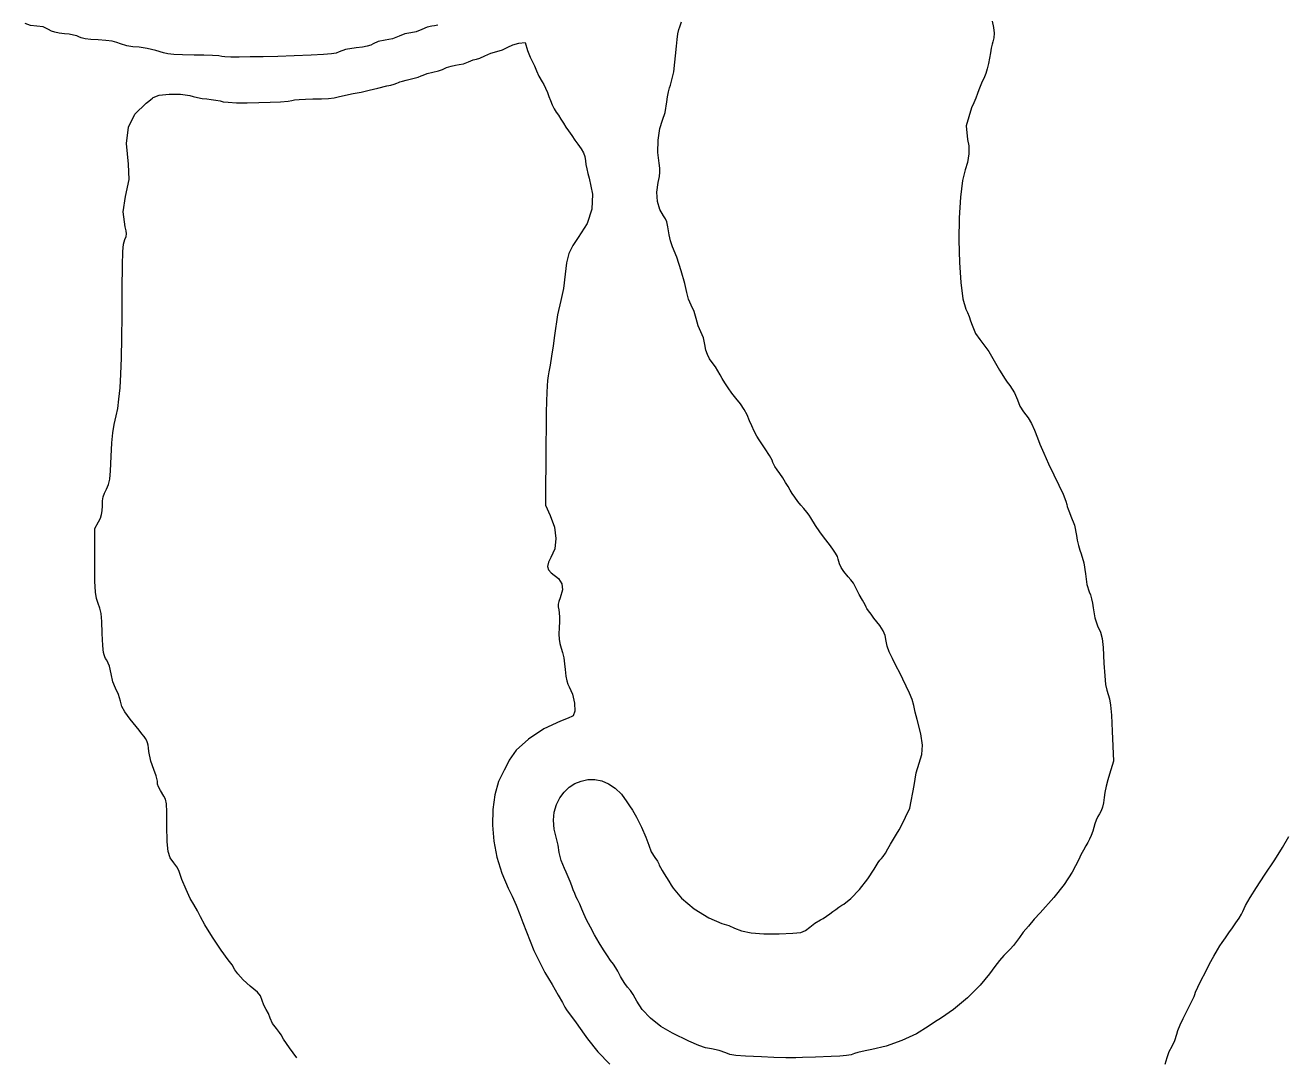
# Model space of a CAD drawing. Extents: x 2.6 to 36, y 0.8 to 49.1.
# Drawn here: x 8.39 to 18.58, y 14.67 to 23.02 of the extents above; entities that cross this region are included whole.
import ezdxf

# ---------------------------------------------------------------- set-up
doc = ezdxf.new("R2010")
doc.units = 0
doc.layers.get('0').update_dxf_attribs({"linetype": 'CONTINUOUS'})

msp = doc.modelspace()

# ---------------------------------------------------------------- linework, layer by layer
at = {"color": 0}
for p, q in [((13.6801, 23.0057), (13.6949, 23.0457)), ((16.2056, 23.0519), (16.2168, 23)), ((8.43093, 23.0172), (8.38693, 23.0328)), ((8.48062, 23.0111), (8.43093, 23.0172)), ((8.53103, 23.0047), (8.48062, 23.0111)), ((8.57525, 22.9842), (8.53103, 23.0047)), ((8.59928, 22.9713), (8.57525, 22.9842)), ((8.62722, 22.9615), (8.59928, 22.9713)), ((8.66174, 22.9544), (8.62722, 22.9615)), ((8.70557, 22.9493), (8.66174, 22.9544)), ((8.74219, 22.9449), (8.70557, 22.9493)), ((8.77615, 22.9386), (8.74219, 22.9449)), ((8.80365, 22.9314), (8.77615, 22.9386)), ((11.4578, 22.9482), (11.4099, 22.9296)), ((11.5044, 22.9558), (11.4578, 22.9482)), ((11.5496, 22.9635), (11.5044, 22.9558)), ((11.5944, 22.9836), (11.5496, 22.9635)), ((11.6364, 23.0031), (11.5944, 22.9836)), ((11.6752, 23.0111), (11.6364, 23.0031)), ((11.6955, 23.0133), (11.6752, 23.0111)), ((11.7242, 23.0193), (11.6955, 23.0133)), ((13.6588, 22.9033), (13.6649, 22.9485)), ((13.6649, 22.9485), (13.6722, 22.9833)), ((13.6722, 22.9833), (13.6801, 23.0057)), ((16.2168, 23), (16.2214, 22.9551)), ((16.2214, 22.9551), (16.2196, 22.9167)), ((8.82096, 22.9239), (8.80365, 22.9314)), ((8.84056, 22.9158), (8.82096, 22.9239)), ((8.87261, 22.909), (8.84056, 22.9158)), ((8.91775, 22.9035), (8.87261, 22.909)), ((8.97667, 22.8992), (8.91775, 22.9035)), ((9.04015, 22.8946), (8.97667, 22.8992)), ((9.08882, 22.8883), (9.04015, 22.8946)), ((9.12668, 22.8797), (9.08882, 22.8883)), ((9.15788, 22.8682), (9.12668, 22.8797)), ((9.20861, 22.8514), (9.15788, 22.8682)), ((9.25771, 22.8443), (9.20861, 22.8514)), ((9.30881, 22.8401), (9.25771, 22.8443)), ((9.37354, 22.8293), (9.30881, 22.8401)), ((11.0638, 22.8347), (10.9766, 22.8214)), ((11.1143, 22.841), (11.0638, 22.8347)), ((11.1529, 22.8483), (11.1143, 22.841)), ((11.1815, 22.8572), (11.1529, 22.8483)), ((11.2019, 22.8681), (11.1815, 22.8572)), ((11.2425, 22.8861), (11.2019, 22.8681)), ((11.2972, 22.8971), (11.2425, 22.8861)), ((11.3567, 22.9093), (11.2972, 22.8971)), ((11.4099, 22.9296), (11.3567, 22.9093)), ((12.2467, 22.8197), (12.2889, 22.8399)), ((12.2889, 22.8399), (12.3312, 22.8599)), ((12.3312, 22.8599), (12.3783, 22.8724)), ((12.3783, 22.8724), (12.4287, 22.8796)), ((12.4287, 22.8796), (12.4491, 22.8147)), ((13.6331, 22.6428), (13.6541, 22.85)), ((13.6541, 22.85), (13.6588, 22.9033)), ((16.2058, 22.8646), (16.199, 22.8333)), ((16.2112, 22.8838), (16.2058, 22.8646)), ((16.2196, 22.9167), (16.2112, 22.8838)), ((9.44217, 22.8137), (9.37354, 22.8293)), ((9.50489, 22.7953), (9.44217, 22.8137)), ((9.53917, 22.7869), (9.50489, 22.7953)), ((9.58817, 22.7814), (9.53917, 22.7869)), ((9.65761, 22.7781), (9.58817, 22.7814)), ((9.75315, 22.7767), (9.65761, 22.7781)), ((9.83176, 22.7756), (9.75315, 22.7767)), ((9.90033, 22.7731), (9.83176, 22.7756)), ((9.95144, 22.7697), (9.90033, 22.7731)), ((9.97775, 22.7658), (9.95144, 22.7697)), ((10.0011, 22.7629), (9.97775, 22.7658)), ((10.0488, 22.7613), (10.0011, 22.7629)), ((10.1182, 22.7608), (10.0488, 22.7613)), ((10.2069, 22.7615), (10.1182, 22.7608)), ((10.312, 22.7635), (10.2069, 22.7615)), ((10.431, 22.7664), (10.312, 22.7635)), ((10.5614, 22.7706), (10.431, 22.7664)), ((10.7005, 22.7756), (10.5614, 22.7706)), ((10.8001, 22.7803), (10.7005, 22.7756)), ((10.8643, 22.7857), (10.8001, 22.7803)), ((10.9029, 22.7931), (10.8643, 22.7857)), ((10.9263, 22.8036), (10.9029, 22.7931)), ((10.9766, 22.8214), (10.9263, 22.8036)), ((11.9722, 22.7222), (12.0091, 22.7379)), ((12.0091, 22.7379), (12.0365, 22.7444)), ((12.0365, 22.7444), (12.0647, 22.7525)), ((12.0647, 22.7525), (12.1036, 22.7717)), ((12.1036, 22.7717), (12.151, 22.7932)), ((12.151, 22.7932), (12.2, 22.8068)), ((12.2, 22.8068), (12.2467, 22.8197)), ((12.4491, 22.8147), (12.4691, 22.761)), ((12.4691, 22.761), (12.4887, 22.7222)), ((16.185, 22.7524), (16.1771, 22.7085)), ((16.1918, 22.7944), (16.185, 22.7524)), ((16.199, 22.8333), (16.1918, 22.7944)), ((11.6385, 22.629), (11.6842, 22.6393)), ((11.6842, 22.6393), (11.7293, 22.6486)), ((11.7293, 22.6486), (11.7611, 22.6594)), ((11.7611, 22.6594), (11.7947, 22.6753)), ((11.7947, 22.6753), (11.8307, 22.6881)), ((11.8307, 22.6881), (11.8654, 22.6967)), ((11.8654, 22.6967), (11.8949, 22.6999)), ((11.8949, 22.6999), (11.9315, 22.7065)), ((11.9315, 22.7065), (11.9722, 22.7222)), ((12.4887, 22.7222), (12.5065, 22.6896)), ((12.5065, 22.6896), (12.5222, 22.65)), ((12.5222, 22.65), (12.5413, 22.6056)), ((13.6053, 22.5328), (13.6331, 22.6428)), ((16.1669, 22.6653), (16.1556, 22.6276)), ((16.1771, 22.7085), (16.1669, 22.6653)), ((11.3122, 22.5272), (11.344, 22.5346)), ((11.344, 22.5346), (11.3719, 22.5421)), ((11.3719, 22.5421), (11.393, 22.5492)), ((11.393, 22.5492), (11.4043, 22.5546)), ((11.4043, 22.5546), (11.4158, 22.5601)), ((11.4158, 22.5601), (11.4376, 22.5672)), ((11.4376, 22.5672), (11.4663, 22.575)), ((11.4663, 22.575), (11.4991, 22.5824)), ((11.4991, 22.5824), (11.5327, 22.5903)), ((11.5327, 22.5903), (11.564, 22.5992)), ((11.564, 22.5992), (11.5893, 22.6079)), ((11.5893, 22.6079), (11.6052, 22.6154)), ((11.6052, 22.6154), (11.6385, 22.629)), ((12.5413, 22.6056), (12.5672, 22.5611)), ((12.5672, 22.5611), (12.5809, 22.5381)), ((12.5809, 22.5381), (12.5957, 22.5082)), ((13.5975, 22.5117), (13.6053, 22.5328)), ((16.121, 22.5492), (16.0994, 22.495)), ((16.1446, 22.6004), (16.121, 22.5492)), ((16.1556, 22.6276), (16.1446, 22.6004)), ((9.40338, 22.4182), (9.41601, 22.4283)), ((9.41601, 22.4283), (9.42219, 22.4336)), ((9.42219, 22.4336), (9.4694, 22.4521)), ((9.4694, 22.4521), (9.55186, 22.4618)), ((9.55186, 22.4618), (9.64339, 22.4612)), ((9.64339, 22.4612), (9.71767, 22.449)), ((9.71767, 22.449), (9.74539, 22.4415)), ((9.74539, 22.4415), (9.78065, 22.4339)), ((9.78065, 22.4339), (9.8189, 22.4272)), ((9.8189, 22.4272), (9.85558, 22.4224)), ((10.8395, 22.4264), (10.8848, 22.4315)), ((10.8848, 22.4315), (10.9185, 22.4387)), ((10.9185, 22.4387), (10.9772, 22.4535)), ((10.9772, 22.4535), (11.0399, 22.4654)), ((11.0399, 22.4654), (11.105, 22.4776)), ((11.105, 22.4776), (11.1693, 22.4931)), ((11.1693, 22.4931), (11.2376, 22.5104)), ((11.2376, 22.5104), (11.3122, 22.5272)), ((12.5957, 22.5082), (12.6099, 22.4753)), ((12.6099, 22.4753), (12.6215, 22.4432)), ((12.6215, 22.4432), (12.6335, 22.4106)), ((13.5764, 22.3986), (13.5821, 22.4401)), ((13.5821, 22.4401), (13.5895, 22.4793)), ((13.5895, 22.4793), (13.5975, 22.5117)), ((16.0739, 22.4297), (16.0572, 22.3899)), ((16.0886, 22.4662), (16.0739, 22.4297)), ((16.0994, 22.495), (16.0886, 22.4662)), ((9.27468, 22.3004), (9.366, 22.3894)), ((9.366, 22.3894), (9.38607, 22.4047)), ((9.38607, 22.4047), (9.40338, 22.4182)), ((9.85558, 22.4224), (9.89182, 22.4179)), ((9.89182, 22.4179), (9.92904, 22.4122)), ((9.92904, 22.4122), (9.96283, 22.406)), ((9.96283, 22.406), (9.98887, 22.4)), ((9.98887, 22.4), (10.0287, 22.395)), ((10.0287, 22.395), (10.0963, 22.3922)), ((10.0963, 22.3922), (10.182, 22.3914)), ((10.182, 22.3914), (10.2762, 22.3924)), ((10.2762, 22.3924), (10.3691, 22.395)), ((10.3691, 22.395), (10.4511, 22.399)), ((10.4511, 22.399), (10.5125, 22.4043)), ((10.5125, 22.4043), (10.5436, 22.4107)), ((10.5436, 22.4107), (10.5636, 22.4151)), ((10.5636, 22.4151), (10.6024, 22.4189)), ((10.6024, 22.4189), (10.6543, 22.4214)), ((10.6543, 22.4214), (10.7139, 22.4222)), ((10.7139, 22.4222), (10.7826, 22.4233)), ((10.7826, 22.4233), (10.8395, 22.4264)), ((12.6335, 22.4106), (12.6487, 22.3757)), ((12.6487, 22.3757), (12.6652, 22.3429)), ((12.6652, 22.3429), (12.6809, 22.3164)), ((13.5616, 22.3118), (13.5764, 22.3986)), ((16.0407, 22.3514), (15.9954, 22.2049)), ((16.0572, 22.3899), (16.0407, 22.3514)), ((9.22217, 22.1947), (9.27468, 22.3004)), ((12.6809, 22.3164), (12.6982, 22.2904)), ((12.6982, 22.2904), (12.7189, 22.2589)), ((12.7189, 22.2589), (12.7402, 22.2258)), ((12.7402, 22.2258), (12.7599, 22.1954)), ((13.5186, 22.1837), (13.5398, 22.2507)), ((13.5398, 22.2507), (13.5616, 22.3118)), ((9.20557, 22.0628), (9.22217, 22.1947)), ((12.7599, 22.1954), (12.7808, 22.1636)), ((12.7808, 22.1636), (12.806, 22.1268)), ((12.806, 22.1268), (12.8323, 22.0897)), ((13.5059, 22.0903), (13.5186, 22.1837)), ((15.9954, 22.2049), (16.0061, 22.0947)), ((9.22194, 21.8944), (9.20557, 22.0628)), ((12.8323, 22.0897), (12.8565, 22.0568)), ((12.8565, 22.0568), (12.8836, 22.0185)), ((13.5034, 21.9897), (13.5059, 22.0903)), ((16.0061, 22.0947), (16.0174, 22.0435)), ((16.0174, 22.0435), (16.0178, 21.9781)), ((12.8836, 22.0185), (12.901, 21.9874)), ((12.901, 21.9874), (12.9113, 21.9576)), ((12.9113, 21.9576), (12.9172, 21.9233)), ((12.9172, 21.9233), (12.9218, 21.8931)), ((13.5125, 21.9021), (13.5034, 21.9897)), ((16.0178, 21.9781), (16.0081, 21.9099)), ((9.22629, 21.7713), (9.22194, 21.8944)), ((12.9218, 21.8931), (12.9291, 21.8567)), ((12.9291, 21.8567), (12.938, 21.8185)), ((12.938, 21.8185), (12.9476, 21.7833)), ((13.519, 21.864), (13.5125, 21.9021)), ((13.5161, 21.7949), (13.5203, 21.8314)), ((13.5203, 21.8314), (13.519, 21.864)), ((15.989, 21.8501), (15.9657, 21.7621)), ((16.0081, 21.9099), (15.989, 21.8501)), ((9.19894, 21.6349), (9.22629, 21.7713)), ((12.9476, 21.7833), (12.9734, 21.6518)), ((13.4954, 21.6679), (13.5059, 21.7458)), ((13.5059, 21.7458), (13.5161, 21.7949)), ((15.9657, 21.7621), (15.9493, 21.6275)), ((9.17871, 21.5096), (9.19894, 21.6349)), ((12.9734, 21.6518), (12.968, 21.531)), ((13.4996, 21.5944), (13.4954, 21.6679)), ((15.9493, 21.6275), (15.9397, 21.4621)), ((9.19521, 21.3899), (9.17871, 21.5096)), ((12.968, 21.531), (12.9304, 21.4165)), ((13.5178, 21.5293), (13.4996, 21.5944)), ((13.5494, 21.4765), (13.5178, 21.5293)), ((12.9304, 21.4165), (12.8599, 21.3035)), ((13.5655, 21.4546), (13.5494, 21.4765)), ((13.5763, 21.4288), (13.5655, 21.4546)), ((13.5848, 21.3886), (13.5763, 21.4288)), ((15.9397, 21.4621), (15.9372, 21.2815)), ((9.19249, 21.285), (9.20307, 21.3118)), ((9.20426, 21.3564), (9.19521, 21.3899)), ((9.20307, 21.3118), (9.20697, 21.3331)), ((9.20697, 21.3331), (9.20426, 21.3564)), ((13.5942, 21.3236), (13.5848, 21.3886)), ((13.605, 21.2756), (13.5942, 21.3236)), ((9.17557, 21.1889), (9.18169, 21.2497)), ((9.18169, 21.2497), (9.19249, 21.285)), ((12.8145, 21.2371), (12.7841, 21.1719)), ((12.8599, 21.3035), (12.8145, 21.2371)), ((13.622, 21.2282), (13.605, 21.2756)), ((13.6555, 21.1429), (13.622, 21.2282)), ((15.9372, 21.2815), (15.9414, 21.1017)), ((9.17275, 21.0771), (9.17557, 21.1889)), ((12.7841, 21.1719), (12.7653, 21.0983)), ((13.6918, 21.0338), (13.6555, 21.1429)), ((15.9414, 21.1017), (15.9522, 20.9381)), ((9.17193, 20.8889), (9.17275, 21.0771)), ((12.7547, 21.0064), (12.7405, 20.8911)), ((12.7653, 21.0983), (12.7547, 21.0064)), ((13.7221, 20.9296), (13.6918, 21.0338)), ((13.7372, 20.8592), (13.7221, 20.9296)), ((15.9522, 20.9381), (15.9699, 20.8064)), ((9.17106, 20.6731), (9.17193, 20.8889)), ((12.7405, 20.8911), (12.7172, 20.7936)), ((13.7495, 20.8049), (13.7372, 20.8592)), ((13.7721, 20.7557), (13.7495, 20.8049)), ((15.9699, 20.8064), (15.994, 20.7225)), ((12.7172, 20.7936), (12.6904, 20.6772)), ((13.7959, 20.705), (13.7721, 20.7557)), ((13.8126, 20.6469), (13.7959, 20.705)), ((15.994, 20.7225), (16.0057, 20.6968)), ((16.0057, 20.6968), (16.0192, 20.6642)), ((9.16889, 20.4876), (9.17106, 20.6731)), ((12.6904, 20.6772), (12.6662, 20.5111)), ((13.8284, 20.5892), (13.8126, 20.6469)), ((16.0192, 20.6642), (16.0325, 20.6286)), ((16.0325, 20.6286), (16.0442, 20.5944)), ((16.0442, 20.5944), (16.0726, 20.5264)), ((12.6662, 20.5111), (12.6556, 20.4278)), ((13.8502, 20.5392), (13.8284, 20.5892)), ((13.8708, 20.4913), (13.8502, 20.5392)), ((13.884, 20.4389), (13.8708, 20.4913)), ((16.0726, 20.5264), (16.1075, 20.4767)), ((9.16536, 20.3297), (9.16889, 20.4876)), ((12.6556, 20.4278), (12.6438, 20.3444)), ((13.8922, 20.3915), (13.884, 20.4389)), ((13.9035, 20.3557), (13.8922, 20.3915)), ((16.1075, 20.4767), (16.179, 20.3804)), ((9.16032, 20.1967), (9.16536, 20.3297)), ((12.6438, 20.3444), (12.6323, 20.2708)), ((13.9214, 20.3224), (13.9035, 20.3557)), ((13.9501, 20.2824), (13.9214, 20.3224)), ((16.179, 20.3804), (16.2667, 20.2296)), ((9.1536, 20.0861), (9.16032, 20.1967)), ((12.6223, 20.2167), (12.6161, 20.1837)), ((12.6323, 20.2708), (12.6223, 20.2167)), ((13.9685, 20.2565), (13.9501, 20.2824)), ((13.9886, 20.2253), (13.9685, 20.2565)), ((14.0081, 20.1925), (13.9886, 20.2253)), ((14.0244, 20.1619), (14.0081, 20.1925)), ((16.2667, 20.2296), (16.2839, 20.1999)), ((16.2839, 20.1999), (16.3051, 20.1665)), ((9.14507, 19.995), (9.1536, 20.0861)), ((12.6073, 20.1047), (12.6044, 20.0499)), ((12.6112, 20.1479), (12.6073, 20.1047)), ((12.6161, 20.1837), (12.6112, 20.1479)), ((14.0435, 20.1288), (14.0244, 20.1619)), ((14.0706, 20.0878), (14.0435, 20.1288)), ((14.1019, 20.0446), (14.0706, 20.0878)), ((16.3051, 20.1665), (16.3279, 20.1339)), ((16.3279, 20.1339), (16.3492, 20.106)), ((16.3492, 20.106), (16.3882, 20.0479)), ((9.1346, 19.921), (9.14507, 19.995)), ((12.6044, 20.0499), (12.6021, 19.979)), ((14.134, 20.0043), (14.1019, 20.0446)), ((14.1719, 19.9567), (14.134, 20.0043)), ((16.3882, 20.0479), (16.4106, 19.9913)), ((16.4106, 19.9913), (16.4304, 19.9392)), ((9.12213, 19.8611), (9.1346, 19.921)), ((12.6004, 19.8879), (12.5991, 19.7724)), ((12.6021, 19.979), (12.6004, 19.8879)), ((14.2011, 19.9135), (14.1719, 19.9567)), ((14.2246, 19.87), (14.2011, 19.9135)), ((16.4304, 19.9392), (16.4599, 19.8926)), ((16.4599, 19.8926), (16.4965, 19.8454)), ((9.09549, 19.7231), (9.10612, 19.7911)), ((9.10612, 19.7911), (9.12213, 19.8611)), ((14.2454, 19.821), (14.2246, 19.87)), ((14.2626, 19.78), (14.2454, 19.821)), ((14.2829, 19.7372), (14.2626, 19.78)), ((16.4965, 19.8454), (16.5254, 19.7986)), ((16.5254, 19.7986), (16.5497, 19.7465)), ((9.08832, 19.6421), (9.09549, 19.7231)), ((12.5991, 19.7724), (12.5979, 19.6278)), ((14.3038, 19.6978), (14.2829, 19.7372)), ((14.3226, 19.6667), (14.3038, 19.6978)), ((16.5497, 19.7465), (16.5725, 19.6835)), ((16.5725, 19.6835), (16.5917, 19.6333)), ((9.08301, 19.5333), (9.08832, 19.6421)), ((12.5979, 19.6278), (12.5945, 19.1389)), ((14.3708, 19.5943), (14.3226, 19.6667)), ((14.4054, 19.5394), (14.3708, 19.5943)), ((16.5917, 19.6333), (16.6233, 19.5603)), ((9.07775, 19.4167), (9.08301, 19.5333)), ((14.4262, 19.5025), (14.4054, 19.5394)), ((14.4333, 19.4839), (14.4262, 19.5025)), ((14.4376, 19.4729), (14.4333, 19.4839)), ((14.4496, 19.4524), (14.4376, 19.4729)), ((16.6233, 19.5603), (16.6628, 19.4742)), ((16.6628, 19.4742), (16.7058, 19.3847)), ((9.0715, 19.3482), (9.07775, 19.4167)), ((14.4671, 19.4251), (14.4496, 19.4524)), ((14.4886, 19.3942), (14.4671, 19.4251)), ((14.5124, 19.3597), (14.4886, 19.3942)), ((16.7058, 19.3847), (16.7468, 19.3)), ((9.02701, 19.2349), (9.04297, 19.2679)), ((9.04297, 19.2679), (9.06104, 19.306)), ((9.06104, 19.306), (9.0715, 19.3482)), ((14.5362, 19.3232), (14.5124, 19.3597)), ((14.5575, 19.2889), (14.5362, 19.3232)), ((14.5735, 19.2611), (14.5575, 19.2889)), ((16.7468, 19.3), (16.7801, 19.2267)), ((9.01113, 19.1332), (9.01243, 19.1731)), ((9.01243, 19.1731), (9.01725, 19.2051)), ((9.01725, 19.2051), (9.02701, 19.2349)), ((14.5893, 19.2344), (14.5735, 19.2611)), ((14.611, 19.2026), (14.5893, 19.2344)), ((14.6354, 19.1699), (14.611, 19.2026)), ((14.6599, 19.1399), (14.6354, 19.1699)), ((16.7801, 19.2267), (16.8028, 19.1724)), ((16.8028, 19.1724), (16.8111, 19.1451)), ((9.00515, 19.0624), (9.00982, 19.0935)), ((9.00982, 19.0935), (9.01113, 19.1332)), ((12.5945, 19.1389), (12.6329, 19.0556)), ((14.6836, 19.1115), (14.6599, 19.1399)), ((14.7065, 19.0828), (14.6836, 19.1115)), ((14.7257, 19.0572), (14.7065, 19.0828)), ((16.8111, 19.1451), (16.8136, 19.1294)), ((16.8136, 19.1294), (16.8207, 19.1065)), ((16.8207, 19.1065), (16.8311, 19.0793)), ((16.8311, 19.0793), (16.8439, 19.0508)), ((8.94997, 18.95), (8.98058, 19.0042)), ((8.98058, 19.0042), (8.99582, 19.0344)), ((8.99582, 19.0344), (9.00515, 19.0624)), ((12.6329, 19.0556), (12.6665, 18.96)), ((14.7389, 19.0378), (14.7257, 19.0572)), ((14.7778, 18.9756), (14.7389, 19.0378)), ((14.8137, 18.9221), (14.7778, 18.9756)), ((16.8439, 19.0508), (16.871, 18.9779)), ((16.871, 18.9779), (16.8876, 18.8944)), ((8.95031, 18.6778), (8.94997, 18.95)), ((12.6665, 18.96), (12.6788, 18.869)), ((12.6788, 18.869), (12.6695, 18.7867)), ((14.8504, 18.8721), (14.8137, 18.9221)), ((14.8914, 18.8203), (14.8504, 18.8721)), ((16.8876, 18.8944), (16.894, 18.8551)), ((12.6695, 18.7867), (12.6386, 18.7172)), ((14.9189, 18.7846), (14.8914, 18.8203)), ((14.9403, 18.7522), (14.9189, 18.7846)), ((16.894, 18.8551), (16.9035, 18.8137)), ((16.9035, 18.8137), (16.9146, 18.7753)), ((16.9146, 18.7753), (16.9261, 18.7444)), ((8.95101, 18.5236), (8.95031, 18.6778)), ((12.6181, 18.6786), (12.6115, 18.6442)), ((12.6386, 18.7172), (12.6181, 18.6786)), ((14.9549, 18.7243), (14.9403, 18.7522)), ((14.9622, 18.7018), (14.9549, 18.7243)), ((14.9707, 18.6656), (14.9622, 18.7018)), ((14.9843, 18.6349), (14.9707, 18.6656)), ((16.9261, 18.7444), (16.9488, 18.674)), ((16.9488, 18.674), (16.9612, 18.5833)), ((12.6115, 18.6442), (12.619, 18.615)), ((12.619, 18.615), (12.6405, 18.5922)), ((12.6405, 18.5922), (12.6982, 18.5467)), ((15.0071, 18.6022), (14.9843, 18.6349)), ((15.0433, 18.5603), (15.0071, 18.6022)), ((15.0644, 18.535), (15.0433, 18.5603)), ((16.9612, 18.5833), (16.9728, 18.4975)), ((8.95421, 18.435), (8.95101, 18.5236)), ((12.6982, 18.5467), (12.7273, 18.5036)), ((12.7307, 18.4544), (12.7117, 18.3904)), ((12.7273, 18.5036), (12.7307, 18.4544)), ((15.0839, 18.5078), (15.0644, 18.535)), ((15.0999, 18.4818), (15.0839, 18.5078)), ((15.1099, 18.4603), (15.0999, 18.4818)), ((15.1301, 18.4158), (15.1099, 18.4603)), ((16.9728, 18.4975), (16.9918, 18.4389)), ((8.96208, 18.3846), (8.95421, 18.435)), ((8.97694, 18.3444), (8.96208, 18.3846)), ((12.7013, 18.3611), (12.6965, 18.3379)), ((12.7117, 18.3904), (12.7013, 18.3611)), ((15.1571, 18.3703), (15.1301, 18.4158)), ((15.1796, 18.3346), (15.1571, 18.3703)), ((16.9918, 18.4389), (17.0014, 18.4147)), ((17.0014, 18.4147), (17.0104, 18.3825)), ((17.0104, 18.3825), (17.0179, 18.3457)), ((8.99089, 18.3065), (8.97694, 18.3444)), ((8.99989, 18.2626), (8.99089, 18.3065)), ((9.00581, 18.2), (8.99989, 18.2626)), ((12.6965, 18.3379), (12.6967, 18.3168)), ((12.6967, 18.3168), (12.7018, 18.2932)), ((12.7018, 18.2932), (12.7059, 18.2687)), ((12.7059, 18.2687), (12.7082, 18.235)), ((15.1889, 18.3139), (15.1796, 18.3346)), ((15.1937, 18.304), (15.1889, 18.3139)), ((15.2071, 18.2843), (15.1937, 18.304)), ((15.2267, 18.2576), (15.2071, 18.2843)), ((15.2507, 18.2269), (15.2267, 18.2576)), ((17.0179, 18.3457), (17.0232, 18.3082)), ((17.0232, 18.3082), (17.0368, 18.2296)), ((9.01042, 18.1056), (9.00581, 18.2)), ((12.7061, 18.1506), (12.7031, 18.0961)), ((12.7082, 18.1947), (12.7061, 18.1506)), ((12.7082, 18.235), (12.7082, 18.1947)), ((15.2971, 18.1672), (15.2507, 18.2269)), ((15.3251, 18.1235), (15.2971, 18.1672)), ((17.0368, 18.2296), (17.059, 18.1638)), ((17.059, 18.1638), (17.0821, 18.1114)), ((9.01269, 18.0497), (9.01042, 18.1056)), ((9.01497, 18.0062), (9.01269, 18.0497)), ((12.7031, 18.0961), (12.7043, 18.0561)), ((12.7043, 18.0561), (12.7103, 18.0215)), ((15.3406, 18.0846), (15.3251, 18.1235)), ((15.3496, 18.0396), (15.3406, 18.0846)), ((17.0821, 18.1114), (17.0953, 18.0622)), ((17.0953, 18.0622), (17.1031, 17.9882)), ((9.01747, 17.9731), (9.01497, 18.0062)), ((9.02061, 17.9479), (9.01747, 17.9731)), ((9.02468, 17.9289), (9.02061, 17.9479)), ((12.7103, 18.0215), (12.7223, 17.9833)), ((12.7223, 17.9833), (12.732, 17.949)), ((12.732, 17.949), (12.7414, 17.905)), ((15.3583, 17.9994), (15.3496, 18.0396)), ((15.3746, 17.9535), (15.3583, 17.9994)), ((15.3993, 17.899), (15.3746, 17.9535)), ((17.1031, 17.9882), (17.1106, 17.8606)), ((9.03006, 17.9138), (9.02468, 17.9289)), ((9.03711, 17.9004), (9.03006, 17.9138)), ((9.04611, 17.8868), (9.03711, 17.9004)), ((9.06967, 17.8388), (9.04611, 17.8868)), ((12.7414, 17.905), (12.7491, 17.8567)), ((12.7491, 17.8567), (12.7543, 17.81)), ((15.4336, 17.8333), (15.3993, 17.899)), ((17.1106, 17.8606), (17.1169, 17.759)), ((9.08257, 17.7757), (9.06967, 17.8388)), ((9.0956, 17.7121), (9.08257, 17.7757)), ((12.7543, 17.81), (12.7596, 17.7572)), ((12.7596, 17.7572), (12.7661, 17.7189)), ((15.4569, 17.7879), (15.4336, 17.8333)), ((15.4832, 17.7333), (15.4569, 17.7879)), ((17.1169, 17.759), (17.1238, 17.6897)), ((9.11729, 17.6593), (9.0956, 17.7121)), ((9.14003, 17.6092), (9.11729, 17.6593)), ((12.7661, 17.7189), (12.7748, 17.6911)), ((12.7748, 17.6911), (12.7866, 17.6699)), ((12.7866, 17.6699), (12.8134, 17.6118)), ((15.5113, 17.6749), (15.4832, 17.7333)), ((15.5389, 17.6197), (15.5113, 17.6749)), ((17.1238, 17.6897), (17.1325, 17.6429)), ((17.1325, 17.6429), (17.1442, 17.6087)), ((9.15679, 17.5538), (9.14003, 17.6092)), ((9.16906, 17.5114), (9.15679, 17.5538)), ((12.8134, 17.6118), (12.8299, 17.5389)), ((12.8299, 17.5389), (12.8329, 17.4733)), ((15.5603, 17.5687), (15.5389, 17.6197)), ((15.5732, 17.5197), (15.5603, 17.5687)), ((17.1442, 17.6087), (17.1563, 17.5733)), ((17.1563, 17.5733), (17.1647, 17.5221)), ((9.19239, 17.4675), (9.16906, 17.5114)), ((9.23574, 17.4081), (9.19239, 17.4675)), ((12.8194, 17.4369), (12.8069, 17.4308)), ((12.8329, 17.4733), (12.8194, 17.4369)), ((15.5839, 17.4667), (15.5732, 17.5197)), ((15.6, 17.4056), (15.5839, 17.4667)), ((17.1647, 17.5221), (17.1712, 17.4403)), ((17.1712, 17.4403), (17.1776, 17.3132)), ((9.30817, 17.319), (9.23574, 17.4081)), ((12.5807, 17.3299), (12.4558, 17.2475)), ((12.715, 17.3937), (12.5807, 17.3299)), ((12.7513, 17.4078), (12.715, 17.3937)), ((12.783, 17.4206), (12.7513, 17.4078)), ((12.8069, 17.4308), (12.783, 17.4206)), ((15.6296, 17.2912), (15.6, 17.4056)), ((9.33062, 17.2917), (9.30817, 17.319)), ((9.34776, 17.2699), (9.33062, 17.2917)), ((9.3604, 17.2517), (9.34776, 17.2699)), ((9.36947, 17.2351), (9.3604, 17.2517)), ((9.37582, 17.2183), (9.36947, 17.2351)), ((12.4558, 17.2475), (12.3568, 17.1592)), ((15.6418, 17.2001), (15.6296, 17.2912)), ((17.1776, 17.3132), (17.1885, 17.069)), ((9.38032, 17.1996), (9.37582, 17.2183)), ((9.38379, 17.1768), (9.38032, 17.1996)), ((9.38715, 17.1482), (9.38379, 17.1768)), ((9.40192, 17.0685), (9.38715, 17.1482)), ((12.3568, 17.1592), (12.3003, 17.0778)), ((15.6371, 17.1236), (15.6418, 17.2001)), ((9.42626, 17.0031), (9.40192, 17.0685)), ((12.2817, 17.0382), (12.2591, 16.9975)), ((12.3003, 17.0778), (12.2817, 17.0382)), ((15.5912, 16.9742), (15.6156, 17.0531)), ((15.6156, 17.0531), (15.6371, 17.1236)), ((17.1885, 17.069), (17.1547, 16.9651)), ((9.447, 16.9515), (9.42626, 17.0031)), ((9.45572, 16.9088), (9.447, 16.9515)), ((12.2591, 16.9975), (12.2142, 16.905)), ((15.5764, 16.8735), (15.5912, 16.9742)), ((17.1547, 16.9651), (17.1408, 16.9179)), ((9.45742, 16.8844), (9.45572, 16.9088)), ((9.46451, 16.8614), (9.45742, 16.8844)), ((9.48036, 16.8317), (9.46451, 16.8614)), ((9.50831, 16.7879), (9.48036, 16.8317)), ((12.2142, 16.905), (12.1837, 16.7978)), ((12.7441, 16.8197), (12.7855, 16.8585)), ((12.7855, 16.8585), (12.8324, 16.8886)), ((12.8324, 16.8886), (12.8835, 16.9094)), ((12.8835, 16.9094), (12.9376, 16.9204)), ((12.9376, 16.9204), (12.9933, 16.9208)), ((12.9933, 16.9208), (13.0495, 16.9099)), ((13.0495, 16.9099), (13.1048, 16.8871)), ((13.1048, 16.8871), (13.158, 16.8517)), ((13.158, 16.8517), (13.2078, 16.8031)), ((15.5396, 16.6908), (15.5764, 16.8735)), ((17.1281, 16.8664), (17.1181, 16.8165)), ((17.1408, 16.9179), (17.1281, 16.8664)), ((9.52208, 16.7622), (9.50831, 16.7879)), ((9.52957, 16.7261), (9.52208, 16.7622)), ((9.53267, 16.661), (9.52957, 16.7261)), ((12.1837, 16.7978), (12.1673, 16.6793)), ((12.6656, 16.6585), (12.6829, 16.719)), ((12.6829, 16.719), (12.7095, 16.7731)), ((12.7095, 16.7731), (12.7441, 16.8197)), ((13.2078, 16.8031), (13.2529, 16.7404)), ((13.2529, 16.7404), (13.2738, 16.7078)), ((17.106, 16.7321), (17.0982, 16.6979)), ((17.1118, 16.7749), (17.106, 16.7321)), ((17.1181, 16.8165), (17.1118, 16.7749)), ((9.53331, 16.5479), (9.53267, 16.661)), ((12.1673, 16.6793), (12.165, 16.5532)), ((12.659, 16.5919), (12.6656, 16.6585)), ((13.2738, 16.7078), (13.2972, 16.6738)), ((13.2972, 16.6738), (13.3314, 16.6161)), ((15.4715, 16.5435), (15.5396, 16.6908)), ((17.0608, 16.6219), (17.0482, 16.5935)), ((17.0735, 16.6443), (17.0608, 16.6219)), ((17.0878, 16.6696), (17.0735, 16.6443)), ((17.0982, 16.6979), (17.0878, 16.6696)), ((9.53483, 16.4183), (9.53331, 16.5479)), ((12.165, 16.5532), (12.1766, 16.4231)), ((12.6642, 16.5201), (12.659, 16.5919)), ((12.6825, 16.4436), (12.6642, 16.5201)), ((13.3314, 16.6161), (13.3709, 16.5368)), ((13.3709, 16.5368), (13.4064, 16.455)), ((15.4318, 16.4792), (15.4539, 16.5158)), ((15.4539, 16.5158), (15.4715, 16.5435)), ((17.0285, 16.5331), (17.0199, 16.5028)), ((17.0369, 16.5626), (17.0285, 16.5331)), ((17.0482, 16.5935), (17.0369, 16.5626)), ((9.54199, 16.339), (9.53483, 16.4183)), ((12.1766, 16.4231), (12.202, 16.2925)), ((12.6958, 16.3901), (12.6825, 16.4436)), ((13.4064, 16.455), (13.4291, 16.39)), ((15.3856, 16.3979), (15.4081, 16.4383)), ((15.4081, 16.4383), (15.4318, 16.4792)), ((16.9793, 16.4135), (16.9632, 16.3864)), ((16.9936, 16.4392), (16.9793, 16.4135)), ((17.0076, 16.4703), (16.9936, 16.4392)), ((17.0199, 16.5028), (17.0076, 16.4703)), ((18.5556, 16.3731), (18.6063, 16.4608)), ((9.55854, 16.2894), (9.54199, 16.339)), ((12.7055, 16.3306), (12.6958, 16.3901)), ((12.72, 16.2668), (12.7055, 16.3306)), ((13.4291, 16.39), (13.45, 16.3367)), ((13.45, 16.3367), (13.4781, 16.2924)), ((15.3244, 16.2992), (15.3428, 16.3258)), ((15.3428, 16.3258), (15.364, 16.3601)), ((15.364, 16.3601), (15.3856, 16.3979)), ((16.9244, 16.3131), (16.9068, 16.2756)), ((16.9442, 16.3514), (16.9244, 16.3131)), ((16.9632, 16.3864), (16.9442, 16.3514)), ((18.4928, 16.2733), (18.5556, 16.3731)), ((9.58832, 16.249), (9.55854, 16.2894)), ((9.61317, 16.2157), (9.58832, 16.249)), ((9.6281, 16.1868), (9.61317, 16.2157)), ((12.202, 16.2925), (12.241, 16.1651)), ((12.7468, 16.2029), (12.72, 16.2668)), ((13.4781, 16.2924), (13.5014, 16.2614)), ((13.5014, 16.2614), (13.5111, 16.2397)), ((13.5111, 16.2397), (13.5144, 16.2287)), ((13.5144, 16.2287), (13.5236, 16.21)), ((13.5236, 16.21), (13.5372, 16.1861)), ((15.2535, 16.1976), (15.2686, 16.2244)), ((15.2686, 16.2244), (15.2846, 16.2496)), ((15.2846, 16.2496), (15.2994, 16.2703)), ((15.2994, 16.2703), (15.3113, 16.2835)), ((15.3113, 16.2835), (15.3244, 16.2992)), ((16.9068, 16.2756), (16.8536, 16.1717)), ((18.4099, 16.1481), (18.4928, 16.2733)), ((9.65414, 16.1125), (9.6281, 16.1868)), ((9.68733, 16.0318), (9.65414, 16.1125)), ((12.241, 16.1651), (12.2936, 16.0444)), ((12.7621, 16.1721), (12.7468, 16.2029)), ((12.7785, 16.1354), (12.7621, 16.1721)), ((12.7941, 16.0975), (12.7785, 16.1354)), ((13.5372, 16.1861), (13.5537, 16.1596)), ((13.5537, 16.1596), (13.5725, 16.1303)), ((13.5725, 16.1303), (13.5924, 16.0985)), ((15.1333, 16.0325), (15.2021, 16.1185)), ((15.2021, 16.1185), (15.2535, 16.1976)), ((16.8536, 16.1717), (16.7894, 16.0728)), ((18.345, 16.0497), (18.4099, 16.1481)), ((9.72125, 15.9597), (9.68733, 16.0318)), ((12.2936, 16.0444), (12.3248, 15.9796)), ((12.8068, 16.0631), (12.7941, 16.0975)), ((12.8185, 16.0307), (12.8068, 16.0631)), ((12.8313, 15.999), (12.8185, 16.0307)), ((13.5924, 16.0985), (13.6108, 16.0682)), ((13.6108, 16.0682), (13.6256, 16.0431)), ((13.6256, 16.0431), (13.6931, 15.9625)), ((15.0632, 15.9585), (15.1333, 16.0325)), ((16.7894, 16.0728), (16.7057, 15.9675)), ((18.2935, 15.9672), (18.345, 16.0497)), ((9.74935, 15.9111), (9.72125, 15.9597)), ((9.78033, 15.8614), (9.74935, 15.9111)), ((12.3248, 15.9796), (12.3575, 15.9056)), ((12.3575, 15.9056), (12.3877, 15.8315)), ((12.8435, 15.9715), (12.8313, 15.999)), ((12.8538, 15.9519), (12.8435, 15.9715)), ((12.8729, 15.9139), (12.8538, 15.9519)), ((12.8892, 15.8722), (12.8729, 15.9139)), ((13.6931, 15.9625), (13.7974, 15.8768)), ((14.9675, 15.8897), (14.9903, 15.9047)), ((14.9903, 15.9047), (15.0079, 15.915)), ((15.0079, 15.915), (15.0632, 15.9585)), ((16.7057, 15.9675), (16.5944, 15.8444)), ((18.2562, 15.9019), (18.2935, 15.9672)), ((9.80442, 15.8119), (9.78033, 15.8614)), ((9.83963, 15.7456), (9.80442, 15.8119)), ((12.3877, 15.8315), (12.4116, 15.7667)), ((12.9033, 15.8365), (12.8892, 15.8722)), ((12.9269, 15.7872), (12.9033, 15.8365)), ((13.7974, 15.8768), (13.9144, 15.8032)), ((13.9144, 15.8032), (14.0201, 15.759)), ((14.8393, 15.799), (14.8657, 15.8157)), ((14.8657, 15.8157), (14.8931, 15.8346)), ((14.8931, 15.8346), (14.9182, 15.8535)), ((14.9182, 15.8535), (14.9425, 15.8719)), ((14.9425, 15.8719), (14.9675, 15.8897)), ((16.5944, 15.8444), (16.5469, 15.7922)), ((18.2031, 15.8003), (18.2226, 15.8331)), ((18.2226, 15.8331), (18.2339, 15.8556)), ((18.2339, 15.8556), (18.2562, 15.9019)), ((9.90136, 15.6463), (9.83963, 15.7456)), ((12.4116, 15.7667), (12.4993, 15.5382)), ((12.9572, 15.7287), (12.9269, 15.7872)), ((12.9918, 15.6657), (12.9572, 15.7287)), ((14.0201, 15.759), (14.0761, 15.7408)), ((14.0761, 15.7408), (14.1222, 15.7197)), ((14.1222, 15.7197), (14.1783, 15.6972)), ((14.6601, 15.6856), (14.6978, 15.7)), ((14.6978, 15.7), (14.7308, 15.7267)), ((14.7308, 15.7267), (14.7733, 15.7596)), ((14.7733, 15.7596), (14.8175, 15.7867)), ((14.8175, 15.7867), (14.8393, 15.799)), ((16.4997, 15.7374), (16.4583, 15.6864)), ((16.5469, 15.7922), (16.4997, 15.7374)), ((18.1215, 15.6817), (18.1506, 15.7222)), ((18.1506, 15.7222), (18.1782, 15.7619)), ((18.1782, 15.7619), (18.2031, 15.8003)), ((9.97076, 15.5431), (9.90136, 15.6463)), ((13.0279, 15.6026), (12.9918, 15.6657)), ((13.0633, 15.5443), (13.0279, 15.6026)), ((14.1783, 15.6972), (14.2581, 15.6821)), ((14.2581, 15.6821), (14.3601, 15.6744)), ((14.3601, 15.6744), (14.4829, 15.6744)), ((14.4829, 15.6744), (14.5958, 15.6786)), ((14.5958, 15.6786), (14.6601, 15.6856)), ((16.4037, 15.6117), (16.3778, 15.5786)), ((16.4282, 15.6457), (16.4037, 15.6117)), ((16.4583, 15.6864), (16.4282, 15.6457)), ((18.0486, 15.5778), (18.0672, 15.6047)), ((18.0672, 15.6047), (18.0926, 15.6408)), ((18.0926, 15.6408), (18.1215, 15.6817)), ((10.029, 15.4653), (9.97076, 15.5431)), ((12.4993, 15.5382), (12.5884, 15.3628)), ((13.0951, 15.495), (13.0633, 15.5443)), ((13.1209, 15.4593), (13.0951, 15.495)), ((16.3008, 15.4997), (16.2656, 15.4596)), ((16.3338, 15.5311), (16.3008, 15.4997)), ((16.3533, 15.5506), (16.3338, 15.5311)), ((16.3778, 15.5786), (16.3533, 15.5506)), ((17.9988, 15.4925), (18.0276, 15.5438)), ((18.0276, 15.5438), (18.0486, 15.5778)), ((10.0607, 15.4224), (10.029, 15.4653)), ((10.0824, 15.3844), (10.0607, 15.4224)), ((13.1432, 15.43), (13.1209, 15.4593)), ((13.1636, 15.3999), (13.1432, 15.43)), ((13.1799, 15.3724), (13.1636, 15.3999)), ((16.2271, 15.41), (16.1847, 15.35)), ((16.2656, 15.4596), (16.2271, 15.41)), ((17.9306, 15.3643), (17.9653, 15.4306)), ((17.9653, 15.4306), (17.9988, 15.4925)), ((10.106, 15.3504), (10.0824, 15.3844)), ((10.1503, 15.3026), (10.106, 15.3504)), ((10.2061, 15.2506), (10.1503, 15.3026)), ((12.5884, 15.3628), (12.6483, 15.2637)), ((13.1899, 15.3513), (13.1799, 15.3724)), ((13.1999, 15.3303), (13.1899, 15.3513)), ((13.216, 15.3032), (13.1999, 15.3303)), ((13.2362, 15.2733), (13.216, 15.3032)), ((16.1847, 15.35), (16.1096, 15.2588)), ((17.8703, 15.244), (17.8978, 15.3)), ((17.8978, 15.3), (17.9306, 15.3643)), ((10.2642, 15.2032), (10.2061, 15.2506)), ((10.2908, 15.1742), (10.2642, 15.2032)), ((12.6483, 15.2637), (12.698, 15.1792)), ((13.2581, 15.2444), (13.2362, 15.2733)), ((13.2805, 15.215), (13.2581, 15.2444)), ((13.302, 15.1839), (13.2805, 15.215)), ((16.1096, 15.2588), (16.0057, 15.1561)), ((17.8444, 15.1828), (17.8514, 15.2029)), ((17.8514, 15.2029), (17.8703, 15.244)), ((10.3039, 15.1354), (10.2908, 15.1742)), ((10.3157, 15.0963), (10.3039, 15.1354)), ((10.3342, 15.0626), (10.3157, 15.0963)), ((12.698, 15.1792), (12.7321, 15.1188)), ((12.7321, 15.1188), (12.745, 15.0922)), ((12.745, 15.0922), (12.7504, 15.0818)), ((13.32, 15.1544), (13.302, 15.1839)), ((13.3323, 15.1308), (13.32, 15.1544)), ((13.3752, 15.0625), (13.3323, 15.1308)), ((16.0057, 15.1561), (15.8944, 15.0615)), ((17.7771, 15.0432), (17.8032, 15.0929)), ((17.8032, 15.0929), (17.8247, 15.1357)), ((17.8247, 15.1357), (17.8392, 15.1672)), ((17.8392, 15.1672), (17.8444, 15.1828)), ((10.3539, 15.0294), (10.3342, 15.0626)), ((10.3689, 14.9915), (10.3539, 15.0294)), ((10.388, 14.95), (10.3689, 14.9915)), ((12.7504, 15.0818), (12.7647, 15.0599)), ((12.7647, 15.0599), (12.7857, 15.0297)), ((12.7857, 15.0297), (12.8114, 14.9944)), ((12.8114, 14.9944), (12.8414, 14.9536)), ((13.4424, 14.9924), (13.3752, 15.0625)), ((13.5272, 14.9264), (13.4424, 14.9924)), ((15.7969, 14.9944), (15.7404, 14.96)), ((15.8944, 15.0615), (15.7969, 14.9944)), ((17.7264, 14.9386), (17.7501, 14.9903)), ((17.7501, 14.9903), (17.7771, 15.0432)), ((10.4179, 14.9083), (10.388, 14.95)), ((10.4445, 14.876), (10.4179, 14.9083)), ((12.8414, 14.9536), (12.8744, 14.9081)), ((12.8744, 14.9081), (12.9064, 14.8633)), ((13.6226, 14.8708), (13.5272, 14.9264)), ((15.6882, 14.924), (15.5944, 14.8664)), ((15.7404, 14.96), (15.6882, 14.924)), ((17.6992, 14.8624), (17.7086, 14.8939)), ((17.7086, 14.8939), (17.7264, 14.9386)), ((10.4556, 14.8565), (10.4445, 14.876)), ((10.4758, 14.8224), (10.4556, 14.8565)), ((10.5246, 14.7526), (10.4758, 14.8224)), ((12.9064, 14.8633), (12.9333, 14.8251)), ((12.9333, 14.8251), (13.0165, 14.7199)), ((13.7532, 14.8076), (13.6226, 14.8708)), ((13.835, 14.7713), (13.7532, 14.8076)), ((15.4757, 14.8115), (15.3497, 14.7668)), ((15.5944, 14.8664), (15.4757, 14.8115)), ((17.6615, 14.7671), (17.6837, 14.8113)), ((17.6837, 14.8113), (17.6992, 14.8624)), ((10.5843, 14.6722), (10.5246, 14.7526)), ((13.0165, 14.7199), (13.1133, 14.62)), ((13.8892, 14.7531), (13.835, 14.7713)), ((13.9372, 14.7446), (13.8892, 14.7531)), ((13.9999, 14.7317), (13.9372, 14.7446)), ((14.0528, 14.7125), (13.9999, 14.7317)), ((14.085, 14.6999), (14.0528, 14.7125)), ((14.1325, 14.6913), (14.085, 14.6999)), ((14.2121, 14.685), (14.1325, 14.6913)), ((14.3412, 14.6789), (14.2121, 14.685)), ((14.9056, 14.6821), (14.7774, 14.6779)), ((14.975, 14.6851), (14.9056, 14.6821)), ((15.0274, 14.6897), (14.975, 14.6851)), ((15.066, 14.6964), (15.0274, 14.6897)), ((15.0944, 14.7056), (15.066, 14.6964)), ((15.1192, 14.7142), (15.0944, 14.7056)), ((15.1539, 14.7235), (15.1192, 14.7142)), ((15.1939, 14.7324), (15.1539, 14.7235)), ((15.2344, 14.7396), (15.1939, 14.7324)), ((15.3497, 14.7668), (15.2344, 14.7396)), ((17.6225, 14.674), (17.6389, 14.7236)), ((17.6389, 14.7236), (17.6615, 14.7671)), ((14.4422, 14.6753), (14.3412, 14.6789)), ((14.5382, 14.6732), (14.4422, 14.6753)), ((14.6186, 14.6725), (14.5382, 14.6732)), ((14.6722, 14.6735), (14.6186, 14.6725)), ((14.7774, 14.6779), (14.6722, 14.6735)), ((17.6043, 14.6194), (17.6225, 14.674))]:
    msp.add_line(p, q, dxfattribs=at)

doc.saveas('drawing.dxf')
